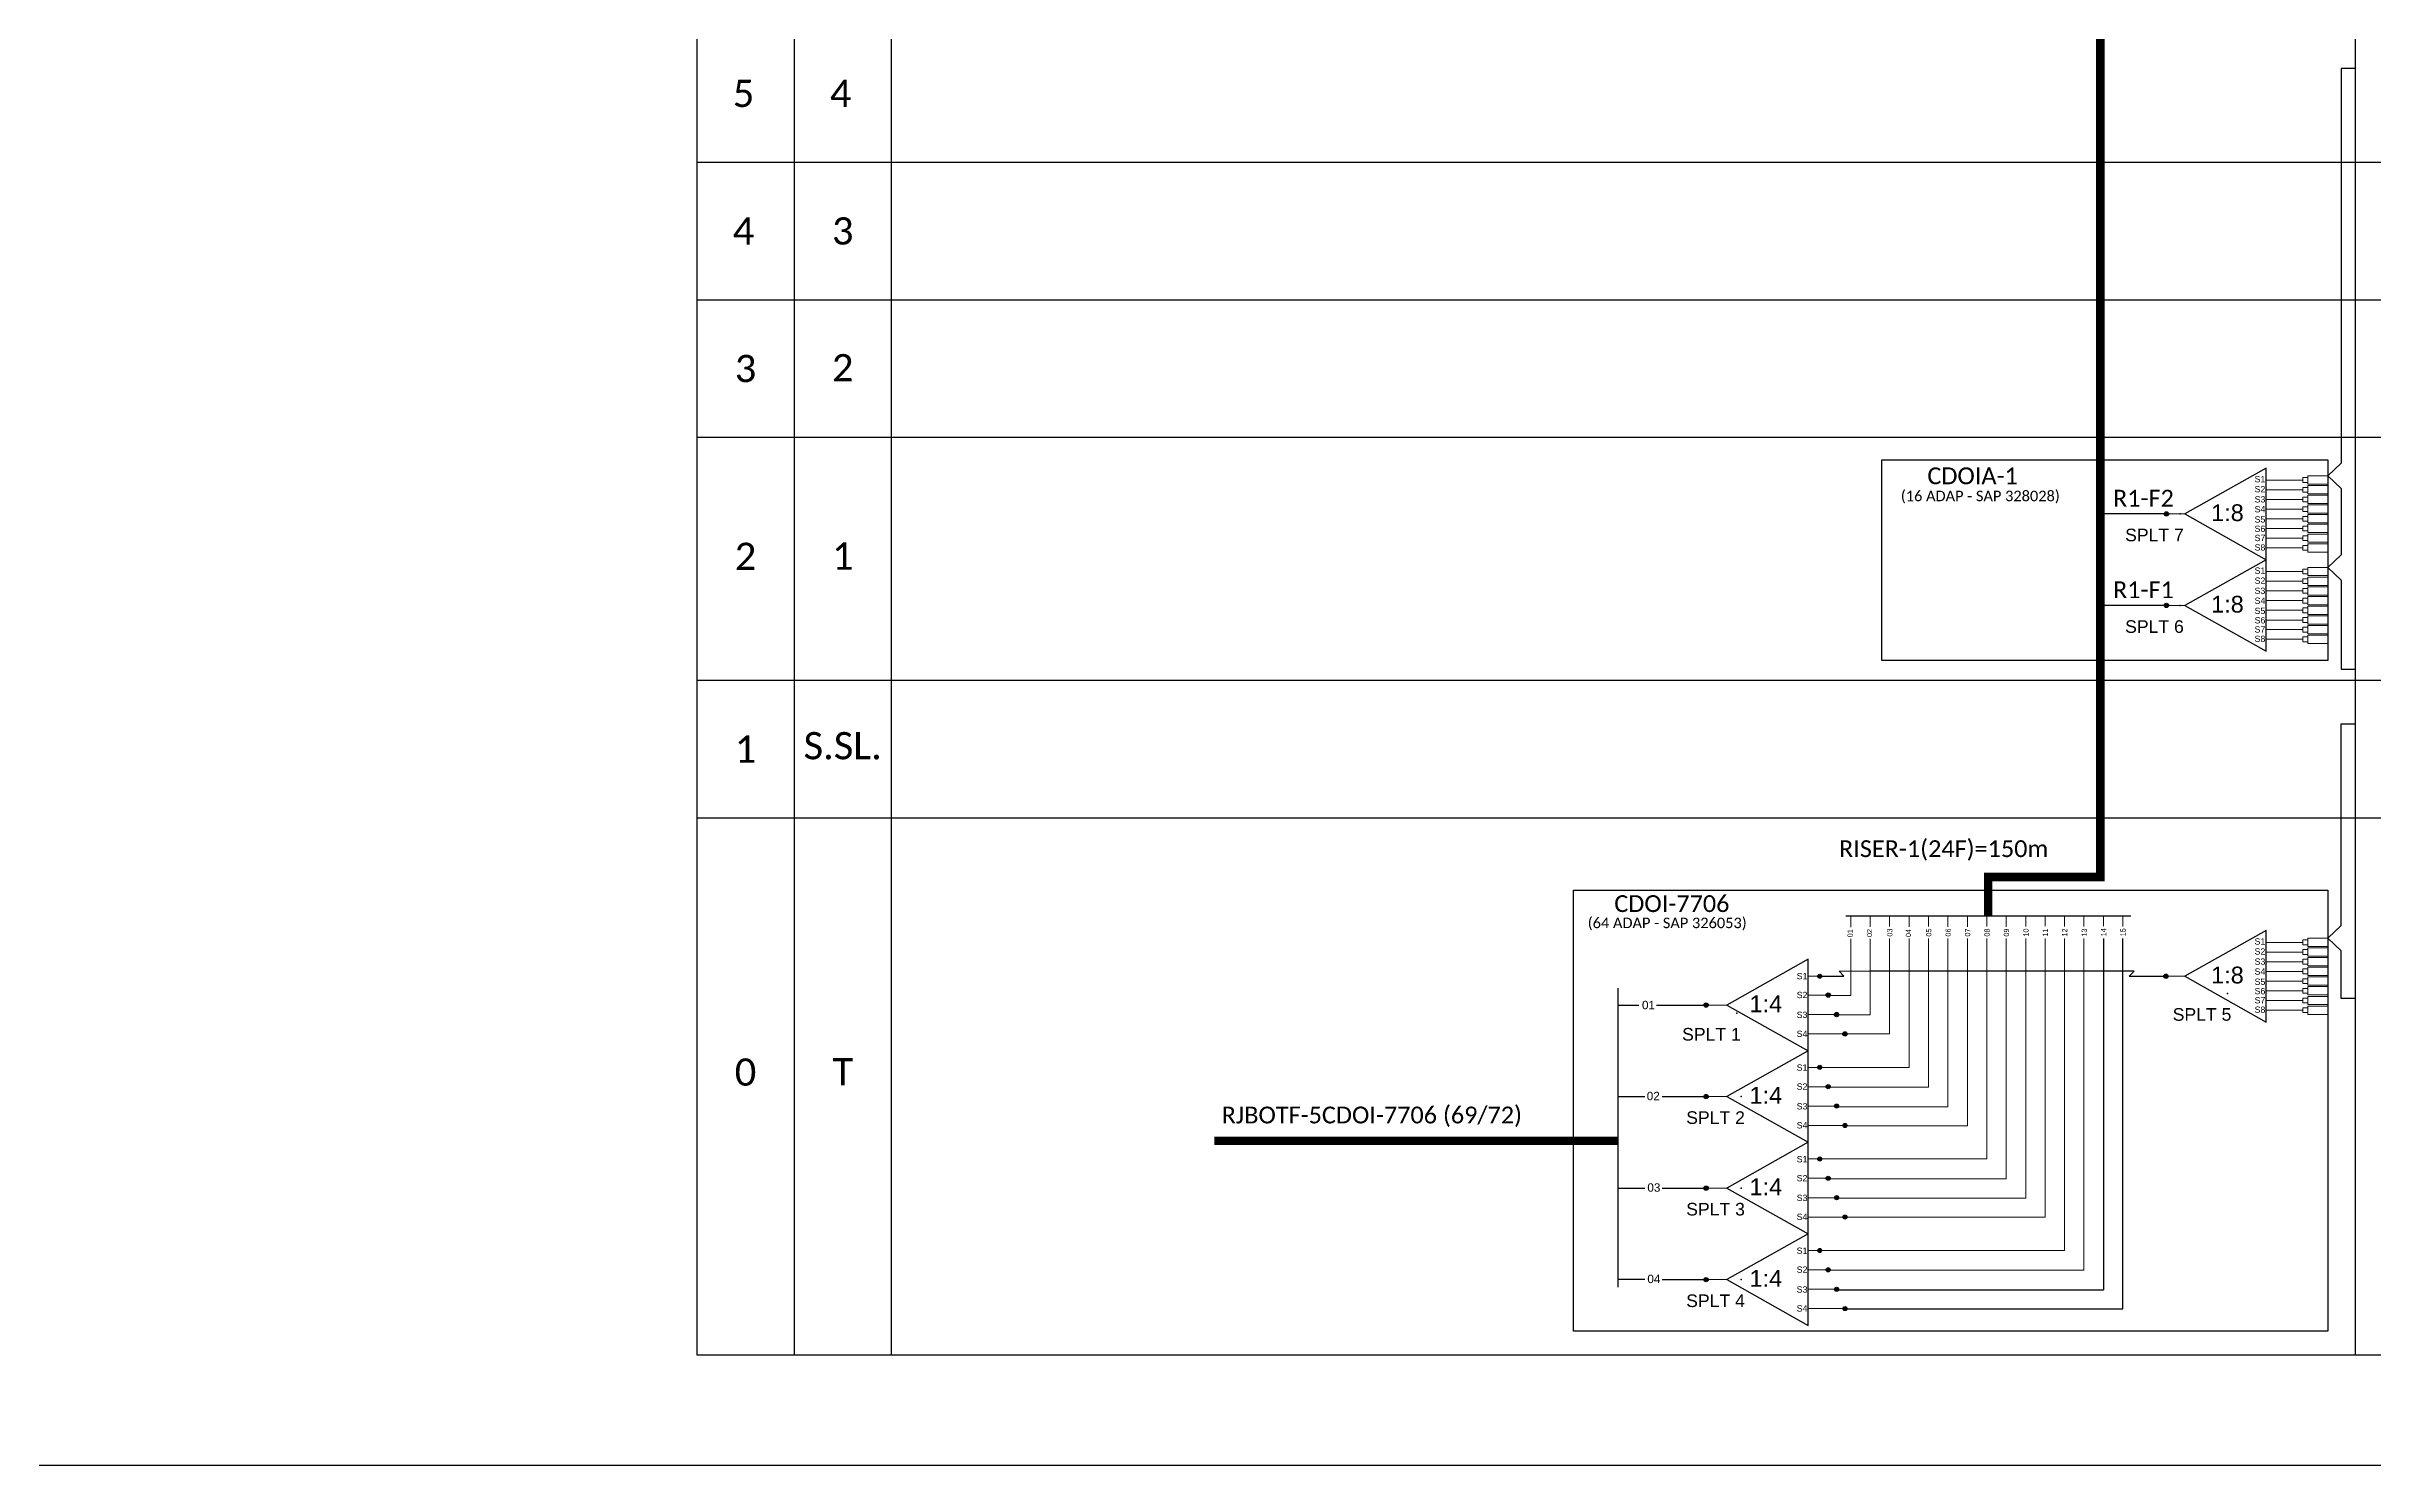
# Model space of a CAD drawing. Extents: x -4 to 1782, y 1 to 598.
# Drawn here: x 1361.8 to 1638.8, y 4.3 to 173.2 of the extents above; entities that cross this region are included whole.
import ezdxf
from ezdxf.enums import TextEntityAlignment as Align

# ---------------------------------------------------------------- set-up
doc = ezdxf.new("R2010")
doc.units = 0
doc.styles.add('ARIAL', font='arial.ttf')
doc.styles.add('WMF-Calibri0', font='calibri.ttf')
doc.linetypes.add('RESERVA', pattern='A,0.5,-0.15,["RESERVA",Standard,S=0.18,R=0,X=0,Y=-0.1],-1.3', length=1.95)

# ---------------------------------------------------------------- blocks, each defined once
blk = doc.blocks.new('SPLT_1-8_SC-APC')
at = {"color": 1}
blk.add_lwpolyline([(-7.37, -2.1), (-17.04, -7.55), (-7.37, -13), (-7.37, -2.1)], dxfattribs=at)
at = {"color": 3, "lineweight": 0}
for points in [[(-2.99, -3.51), (-7.37, -3.51)], [(-7.37, -4.66), (-2.99, -4.66)], [(-2.41, -3.02), (-2.41, -4)], [(-2.41, -3.02), (0, -3.02)], [(-2.41, -4), (0, -4)], [(-2.41, -4.17), (-2.41, -5.16)], [(-2.41, -4.17), (0, -4.17)], [(-2.41, -5.16), (0, -5.16)], [(-2.41, -5.32), (-2.41, -6.31)], [(-2.41, -5.32), (0, -5.32)], [(-7.37, -5.82), (-2.99, -5.82)], [(-7.37, -6.97), (-2.99, -6.97)], [(-7.37, -8.12), (-2.99, -8.12)], [(-2.41, -6.31), (0, -6.31)], [(-2.41, -6.48), (-2.41, -7.46)], [(-2.41, -6.48), (0, -6.48)], [(-2.41, -7.46), (0, -7.46)], [(-2.41, -7.63), (-2.41, -8.62)], [(-2.41, -7.63), (0, -7.63)], [(-7.37, -9.28), (-2.99, -9.28)], [(-7.37, -10.43), (-2.99, -10.43)], [(-2.41, -8.62), (0, -8.62)], [(-2.41, -8.78), (-2.41, -9.77)], [(-2.41, -8.78), (0, -8.78)], [(-2.41, -9.77), (0, -9.77)], [(-2.41, -9.94), (-2.41, -10.92)], [(-2.41, -9.94), (0, -9.94)], [(-2.41, -10.92), (0, -10.92)], [(-7.37, -11.58), (-2.99, -11.58)], [(-2.41, -11.09), (-2.41, -12.08)], [(-2.41, -11.09), (0, -11.09)], [(-2.41, -12.08), (0, -12.08)]]:
    blk.add_lwpolyline(points, dxfattribs=at)
for points in [[(-2.99, -3.22), (-2.41, -3.22), (-2.41, -3.8), (-2.99, -3.8)], [(-2.99, -4.38), (-2.41, -4.38), (-2.41, -4.95), (-2.99, -4.95)], [(-2.99, -5.53), (-2.41, -5.53), (-2.41, -6.1), (-2.99, -6.1)], [(-2.99, -6.68), (-2.41, -6.68), (-2.41, -7.26), (-2.99, -7.26)], [(-2.99, -7.84), (-2.41, -7.84), (-2.41, -8.41), (-2.99, -8.41)], [(-2.99, -8.99), (-2.41, -8.99), (-2.41, -9.56), (-2.99, -9.56)], [(-2.99, -10.14), (-2.41, -10.14), (-2.41, -10.72), (-2.99, -10.72)], [(-2.99, -11.3), (-2.41, -11.3), (-2.41, -11.87), (-2.99, -11.87)]]:
    blk.add_lwpolyline(points, close=True, dxfattribs=at)
at = {"color": 1, "lineweight": 0}
blk.add_lwpolyline([(-17.04, -7.55), (-19.26, -7.55)], dxfattribs=at)
at = {"color": 1, "style": 'ARIAL'}
for s, height, p in [('S1', 0.75, (-8.74, -3.78)), ('S2', 0.75, (-8.74, -4.97)), ('S3', 0.75, (-8.74, -6.18)), ('1:8', 2, (-13.91, -8.4)), ('S4', 0.75, (-8.74, -7.36)), ('S5', 0.75, (-8.74, -8.57)), ('S6', 0.75, (-8.74, -9.69)), ('S7', 0.75, (-8.74, -10.78)), ('S8', 0.75, (-8.74, -11.9))]:
    blk.add_text(s, height=height, dxfattribs=at).set_placement(p)
blk = doc.blocks.new('SPLITTER_')
blk.add_point((0, 0))
at = {"style": 'ARIAL', "flags": 4}
blk.add_attdef('SPLT', (0, -3.26), '', height=1.5, dxfattribs=at)
blk = doc.blocks.new('SPLT_1-4_DIV_DIR')
h = blk.add_hatch(color=3)
h.dxf.hatch_style = 1
edge = h.paths.add_edge_path()
edge.add_arc((13.27, 3.47), 0.242, 0, 360)
h = blk.add_hatch(color=3)
h.dxf.hatch_style = 1
edge = h.paths.add_edge_path()
edge.add_arc((14.27, 1.17), 0.242, 0, 360)
h = blk.add_hatch(color=3)
h.dxf.hatch_style = 1
edge = h.paths.add_edge_path()
edge.add_arc((15.27, -1.14), 0.242, 0, 360)
h = blk.add_hatch(color=3)
h.dxf.hatch_style = 1
edge = h.paths.add_edge_path()
edge.add_arc((16.27, -3.45), 0.242, 0, 360)
at = {"color": 1}
blk.add_lwpolyline([(11.89, 5.45), (2.22, 0), (11.89, -5.45), (11.89, 5.45)], dxfattribs=at)
at = {"color": 7, "lineweight": 0}
for points in [[(13.27, 3.47), (11.89, 3.47)], [(11.89, 1.17), (14.27, 1.17)], [(11.89, -1.14), (15.27, -1.14)], [(11.89, -3.45), (16.27, -3.45)]]:
    blk.add_lwpolyline(points, dxfattribs=at)
at = {"color": 1, "lineweight": 0}
blk.add_lwpolyline([(2.22, 0), (0, 0)], dxfattribs=at)
at = {"color": 3}
for centre in [(13.27, 3.47), (14.27, 1.17), (15.27, -1.14), (16.27, -3.45)]:
    blk.add_circle(centre, 0.242, dxfattribs=at)
at = {"color": 1, "style": 'ARIAL'}
for s, height, p in [('S1', 0.75, (10.52, 3.07)), ('1:4', 2, (4.91, -0.85)), ('S2', 0.75, (10.52, 0.81)), ('S3', 0.75, (10.52, -1.54)), ('S4', 0.75, (10.52, -3.8))]:
    blk.add_text(s, height=height, dxfattribs=at).set_placement(p)

msp = doc.modelspace()

# ---------------------------------------------------------------- hatches: boundary and pattern name
h = msp.add_hatch(color=3)
h.dxf.hatch_style = 1
edge = h.paths.add_edge_path()
edge.add_arc((1614.13, 117.54), 0.256, 0, 360)
h = msp.add_hatch(color=3)
h.dxf.hatch_style = 1
edge = h.paths.add_edge_path()
edge.add_arc((1614.13, 106.64), 0.256, 0, 360)
h = msp.add_hatch(color=3)
h.dxf.hatch_style = 1
edge = h.paths.add_edge_path()
edge.add_arc((1572.86, 62.51), 0.242, 0, 360)
h = msp.add_hatch(color=3)
h.dxf.hatch_style = 1
edge = h.paths.add_edge_path()
edge.add_arc((1614.07, 62.51), 0.256, 0, 360)
h = msp.add_hatch(color=3)
h.dxf.hatch_style = 1
edge = h.paths.add_edge_path()
edge.add_arc((1559.33, 59.08), 0.256, 0, 360)
h = msp.add_hatch(color=3)
h.dxf.hatch_style = 1
edge = h.paths.add_edge_path()
edge.add_arc((1573.87, 60.26), 0.256, 0, 360)
h = msp.add_hatch(color=3)
h.dxf.hatch_style = 1
edge = h.paths.add_edge_path()
edge.add_arc((1574.86, 57.94), 0.256, 0, 360)
h = msp.add_hatch(color=3)
h.dxf.hatch_style = 1
edge = h.paths.add_edge_path()
edge.add_arc((1575.86, 55.64), 0.256, 0, 360)
h = msp.add_hatch(color=3)
h.dxf.hatch_style = 1
edge = h.paths.add_edge_path()
edge.add_arc((1559.33, 48.18), 0.256, 0, 360)
h = msp.add_hatch(color=3)
h.dxf.hatch_style = 1
edge = h.paths.add_edge_path()
edge.add_arc((1559.33, 37.28), 0.256, 0, 360)
h = msp.add_hatch(color=3)
h.dxf.hatch_style = 1
edge = h.paths.add_edge_path()
edge.add_arc((1572.86, 29.86), 0.242, 0, 360)
h = msp.add_hatch(color=3)
h.dxf.hatch_style = 1
edge = h.paths.add_edge_path()
edge.add_arc((1573.86, 27.56), 0.242, 0, 360)
h = msp.add_hatch(color=3)
h.dxf.hatch_style = 1
edge = h.paths.add_edge_path()
edge.add_arc((1559.33, 26.39), 0.256, 0, 360)
h = msp.add_hatch(color=3)
h.dxf.hatch_style = 1
edge = h.paths.add_edge_path()
edge.add_arc((1574.86, 25.25), 0.242, 0, 360)
h = msp.add_hatch(color=3)
h.dxf.hatch_style = 1
edge = h.paths.add_edge_path()
edge.add_arc((1575.86, 22.95), 0.242, 0, 360)

# ---------------------------------------------------------------- linework, layer by layer
at = {"color": 7}
msp.add_lwpolyline([(941.27, 598.27), (1782.27, 598.27), (1782.27, 4.27), (941.27, 4.27)], close=True, dxfattribs=at)
for points in [[(1439.19, 588.86), (1439.19, 17.44)], [(1462.34, 17.44), (1462.34, 588.86)], [(1636.58, 588.86), (1636.58, 17.44)], [(1450.77, 584.75), (1450.77, 17.44)], [(1439.19, 159.4), (1678.01, 159.4)], [(1439.19, 143.03), (1678.01, 143.03)], [(1439.19, 126.66), (1678.01, 126.66)], [(1439.19, 97.74), (1678.01, 97.74)], [(1439.19, 81.37), (1678.01, 81.37)], [(1439.19, 17.44), (1678.01, 17.44)]]:
    msp.add_lwpolyline(points)
at = {"color": 5, "const_width": 1}
msp.add_lwpolyline([(1606.26, 555.79), (1606.26, 555.79), (1606.26, 555.79), (1606.26, 74.32), (1592.91, 74.32), (1592.91, 69.71)], dxfattribs=at)
at = {"color": 3}
for points in [[(1636.59, 170.56), (1634.94, 170.56), (1634.93, 123.57), (1633.36, 122.07), (1634.93, 120.56), (1634.93, 112.68), (1633.36, 111.17), (1634.93, 109.66), (1634.93, 99.06), (1636.58, 99.06)], [(1636.58, 59.87), (1634.93, 59.87), (1634.93, 65.53), (1633.36, 67.04), (1634.93, 68.54), (1634.93, 92.54), (1636.58, 92.54)], [(1572.86, 62.51), (1575.73, 62.51)], [(1609.71, 62.51), (1610.27, 63.13), (1578.86, 63.13)], [(1609.71, 62.51), (1613.81, 62.51)], [(1548.87, 59.08), (1551.34, 59.08)], [(1553.41, 59.08), (1559.33, 59.08)]]:
    msp.add_lwpolyline(points, dxfattribs=at)
at = {"color": 1}
for points in [[(1580.23, 123.96), (1633.36, 123.96), (1633.36, 100.07), (1580.23, 100.07)], [(1543.54, 72.75), (1633.36, 72.75), (1633.36, 20.25), (1543.54, 20.25)]]:
    msp.add_lwpolyline(points, close=True, dxfattribs=at)
at = {"color": 5}
for points in [[(1614.1, 117.54), (1606.26, 117.54)], [(1614.1, 106.64), (1606.26, 106.64)], [(1575.95, 69.71), (1609.87, 69.71)], [(1548.87, 26.43), (1552.03, 26.43)], [(1554.1, 26.42), (1559.37, 26.42)]]:
    msp.add_lwpolyline(points, dxfattribs=at)
at = {"color": 5, "lineweight": 0}
for points in [[(1576.55, 69.68), (1576.55, 68.36)], [(1578.86, 69.71), (1578.86, 68.39)], [(1581.18, 69.71), (1581.18, 68.42)], [(1583.49, 69.71), (1583.49, 68.39)], [(1585.8, 69.71), (1585.8, 68.42)], [(1588.12, 69.71), (1588.12, 68.39)], [(1590.43, 69.71), (1590.43, 68.39)], [(1592.74, 69.71), (1592.74, 68.42)], [(1595.06, 69.71), (1595.06, 68.39)], [(1597.37, 69.71), (1597.37, 68.42)], [(1599.68, 69.74), (1599.68, 68.45)], [(1602, 69.74), (1602, 68.42)], [(1604.31, 69.74), (1604.31, 68.42)], [(1606.63, 69.74), (1606.63, 68.45)], [(1608.94, 69.74), (1608.94, 68.42)], [(1572.86, 51.66), (1583.49, 51.66), (1583.49, 67)], [(1572.86, 40.76), (1592.74, 40.76), (1592.74, 67)], [(1573.1, 29.86), (1602, 29.86), (1602, 67)], [(1574.1, 27.51), (1604.31, 27.51), (1604.31, 67)], [(1574.11, 49.3), (1585.8, 49.3), (1585.8, 67)], [(1574.11, 38.41), (1595.06, 38.41), (1595.06, 67)], [(1574.11, 60.22), (1576.55, 60.22), (1576.55, 66.94)], [(1576.1, 55.64), (1581.18, 55.64), (1581.18, 67)], [(1576.1, 44.72), (1590.43, 44.72), (1590.43, 67)], [(1576.1, 33.83), (1599.68, 33.83), (1599.68, 67)], [(1578.86, 66.97), (1578.86, 57.9)], [(1588.12, 67), (1588.12, 46.98)], [(1597.37, 67), (1597.37, 36.09)], [(1575.1, 57.9), (1578.86, 57.9)], [(1575.1, 46.98), (1588.12, 46.98)], [(1575.1, 36.09), (1597.37, 36.09)]]:
    msp.add_lwpolyline(points, dxfattribs=at)
at = {"color": 8, "linetype": 'RESERVA', "ltscale": 4}
for points in [[(1576.1, 22.93), (1608.94, 22.93), (1608.94, 67)], [(1606.62, 67), (1606.62, 25.19)], [(1575.09, 25.19), (1606.62, 25.19)]]:
    msp.add_lwpolyline(points, dxfattribs=at)
at = {"color": 1}
for points in [[(1571.48, 64.53), (1561.81, 59.08), (1571.48, 53.63), (1571.48, 64.53)], [(1548.87, 25.49), (1548.87, 61.09)], [(1571.48, 31.84), (1561.81, 26.39), (1571.48, 20.94), (1571.48, 31.84)]]:
    msp.add_lwpolyline(points, dxfattribs=at)
at = {"color": 7, "lineweight": 0}
for points in [[(1571.48, 62.51), (1572.86, 62.51)], [(1571.48, 60.26), (1573.87, 60.26)], [(1571.48, 57.94), (1574.86, 57.94)], [(1571.48, 55.64), (1575.86, 55.64)], [(1572.86, 29.86), (1571.48, 29.86)], [(1571.48, 27.56), (1573.86, 27.56)], [(1571.48, 25.25), (1574.86, 25.25)], [(1571.48, 22.95), (1575.86, 22.95)]]:
    msp.add_lwpolyline(points, dxfattribs=at)
at = {"color": 3, "lineweight": 0}
msp.add_lwpolyline([(1575.73, 62.51), (1575.18, 63.13), (1578.86, 63.13)], dxfattribs=at)
at = {"color": 1, "lineweight": 0}
for points in [[(1561.81, 59.08), (1559.59, 59.08)], [(1561.81, 26.39), (1559.59, 26.39)]]:
    msp.add_lwpolyline(points, dxfattribs=at)
at = {"color": 2}
for points in [[(1548.87, 48.2), (1552.03, 48.2)], [(1554.1, 48.19), (1559.59, 48.19)]]:
    msp.add_lwpolyline(points, dxfattribs=at)
at = {"color": 1, "const_width": 1}
msp.add_lwpolyline([(1500.77, 42.91), (1548.87, 42.91)], dxfattribs=at)
at = {"color": 5, "lineweight": 0}
for points in [[(1596.61, 41.71)], [(1598.93, 37.74)], [(1601.24, 35.39)], [(1605.87, 30.81)], [(1608.18, 26.85)], [(1610.5, 24.49)], [(1615.12, 19.91)]]:
    msp.add_lwpolyline(points, close=True, dxfattribs=at)
at = {"color": 7}
for points in [[(1548.87, 37.3), (1552.03, 37.3)], [(1554.1, 37.29), (1559.37, 37.29)]]:
    msp.add_lwpolyline(points, dxfattribs=at)
at = {"color": 3}
for centre, radius in [((1614.13, 117.54), 0.256), ((1614.13, 106.64), 0.256), ((1572.86, 62.51), 0.242), ((1614.07, 62.51), 0.256), ((1559.33, 59.08), 0.256), ((1573.87, 60.26), 0.256), ((1574.86, 57.94), 0.256), ((1575.86, 55.64), 0.256), ((1559.33, 48.18), 0.256), ((1559.33, 37.28), 0.256), ((1572.86, 29.86), 0.242), ((1573.86, 27.56), 0.242), ((1559.33, 26.39), 0.256), ((1574.86, 25.25), 0.242), ((1575.86, 22.95), 0.242)]:
    msp.add_circle(centre, radius, dxfattribs=at)

# ---------------------------------------------------------------- block references
for p in [(1633.36, 125.08), (1633.36, 114.19), (1633.36, 70.05)]:
    msp.add_blockref('SPLT_1-8_SC-APC', p, dxfattribs=at)
ref = msp.add_blockref('SPLITTER_', (1615.75, 117.54), dxfattribs=dict(xscale=-1))
ref.add_attrib('SPLT', 'SPLT 7', (1609.21, 114.28), dxfattribs={"height": 1.5, "style": 'ARIAL'})
ref = msp.add_blockref('SPLITTER_', (1615.75, 106.64), dxfattribs=dict(xscale=-1))
ref.add_attrib('SPLT', 'SPLT 6', (1609.21, 103.38), dxfattribs={"height": 1.5, "style": 'ARIAL'})
ref = msp.add_blockref('SPLITTER_', (1621.4, 60.47), dxfattribs=dict(xscale=-1))
ref.add_attrib('SPLT', 'SPLT 5', (1614.87, 57.21), dxfattribs={"height": 1.5, "style": 'ARIAL'})
ref = msp.add_blockref('SPLITTER_', (1563, 58.12), dxfattribs=dict(xscale=-1))
ref.add_attrib('SPLT', 'SPLT 1', (1556.47, 54.85), dxfattribs={"height": 1.5, "style": 'ARIAL'})
for p in [(1559.59, 48.19), (1559.59, 37.29)]:
    msp.add_blockref('SPLT_1-4_DIV_DIR', p)
ref = msp.add_blockref('SPLITTER_', (1563.5, 48.19), dxfattribs=dict(xscale=-1))
ref.add_attrib('SPLT', 'SPLT 2', (1556.96, 44.93), dxfattribs={"height": 1.5, "style": 'ARIAL'})
ref = msp.add_blockref('SPLITTER_', (1563.5, 37.29), dxfattribs=dict(xscale=-1))
ref.add_attrib('SPLT', 'SPLT 3', (1556.96, 34.03), dxfattribs={"height": 1.5, "style": 'ARIAL'})
ref = msp.add_blockref('SPLITTER_', (1563.5, 26.39), dxfattribs=dict(xscale=-1))
ref.add_attrib('SPLT', 'SPLT 4', (1556.96, 23.13), dxfattribs={"height": 1.5, "style": 'ARIAL'})

# ---------------------------------------------------------------- texts
at = {"color": 1}
for s, height, style, p in [('CDOIA-1', 2, 'WMF-Calibri0', (1585.67, 121.07)), ('CDOI-7706', 2, 'WMF-Calibri0', (1548.4, 70.15)), ('S1', 0.75, 'ARIAL', (1570.11, 62.15)), ('1:4', 2, 'ARIAL', (1564.5, 58.23)), ('S2', 0.75, 'ARIAL', (1570.11, 59.9)), ('S3', 0.75, 'ARIAL', (1570.11, 57.54)), ('S4', 0.75, 'ARIAL', (1570.11, 55.28)), ('RJBOTF-5CDOI-7706 (69/72)', 2, 'WMF-Calibri0', (1501.66, 44.99)), ('S1', 0.75, 'ARIAL', (1570.11, 29.46)), ('S2', 0.75, 'ARIAL', (1570.11, 27.21)), ('1:4', 2, 'ARIAL', (1564.5, 25.54)), ('S3', 0.75, 'ARIAL', (1570.11, 24.85)), ('S4', 0.75, 'ARIAL', (1570.11, 22.59))]:
    msp.add_text(s, height=height, dxfattribs=dict(at, style=style)).set_placement(p)
at = {"color": 1, "style": 'WMF-Calibri0'}
for s, p in [('(16 ADAP - SAP 328028)', (1591.97, 119.05)), ('(64 ADAP - SAP 326053)', (1554.7, 68.23))]:
    msp.add_text(s, height=1.25, dxfattribs=at).set_placement(p, align=Align.CENTER)
at = {"color": 5, "style": 'WMF-Calibri0'}
for s, p in [('R1-F2', (1607.77, 118.41)), ('R1-F1', (1607.77, 107.51)), ('RISER-1(24F)=150m', (1575.15, 76.69))]:
    msp.add_text(s, height=2, dxfattribs=at).set_placement(p)
at = {"style": 'ARIAL'}
for s, p in [('01', (1576.47, 67.62)), ('02', (1578.78, 67.65)), ('03', (1581.2, 67.71)), ('04', (1583.41, 67.65)), ('05', (1585.83, 67.71)), ('06', (1588.14, 67.71)), ('07', (1590.46, 67.71)), ('08', (1592.77, 67.71)), ('09', (1595.08, 67.71)), ('10', (1597.4, 67.71)), ('11', (1599.71, 67.71)), ('12', (1602.02, 67.71)), ('13', (1604.34, 67.71)), ('14', (1606.65, 67.74)), ('15', (1608.96, 67.74))]:
    msp.add_text(s, height=0.617, rotation=90, dxfattribs=at).set_placement(p, align=Align.MIDDLE_CENTER)
for s, p in [('01', (1552.47, 59.08)), ('02', (1553.04, 48.25)), ('03', (1553.11, 37.36)), ('04', (1553.11, 26.48))]:
    msp.add_text(s, height=1, dxfattribs=at).set_placement(p, align=Align.MIDDLE_CENTER)
at = {"color": 7, "style": 'WMF-Calibri0'}
for tag, flags, p in [('5', 4, (1444.74, 167.59)), ('4', 4, (1456.31, 167.59)), ('4', 4, (1444.74, 151.22)), ('3', 4, (1456.55, 151.22)), ('3', 4, (1444.98, 134.85)), ('2', 4, (1456.55, 134.94)), ('2', 4, (1444.98, 112.49)), ('1', 4, (1456.55, 112.54)), ('S.SL.', 12, (1456.55, 89.95)), ('1', 4, (1444.98, 89.55)), ('0', 4, (1444.98, 51.1)), ('T', 12, (1456.55, 51.14))]:
    msp.add_attdef(tag, text='XX', height=3.24, dxfattribs=dict(at, flags=flags)).set_placement(p, align=Align.MIDDLE_CENTER)

doc.saveas('drawing.dxf')
